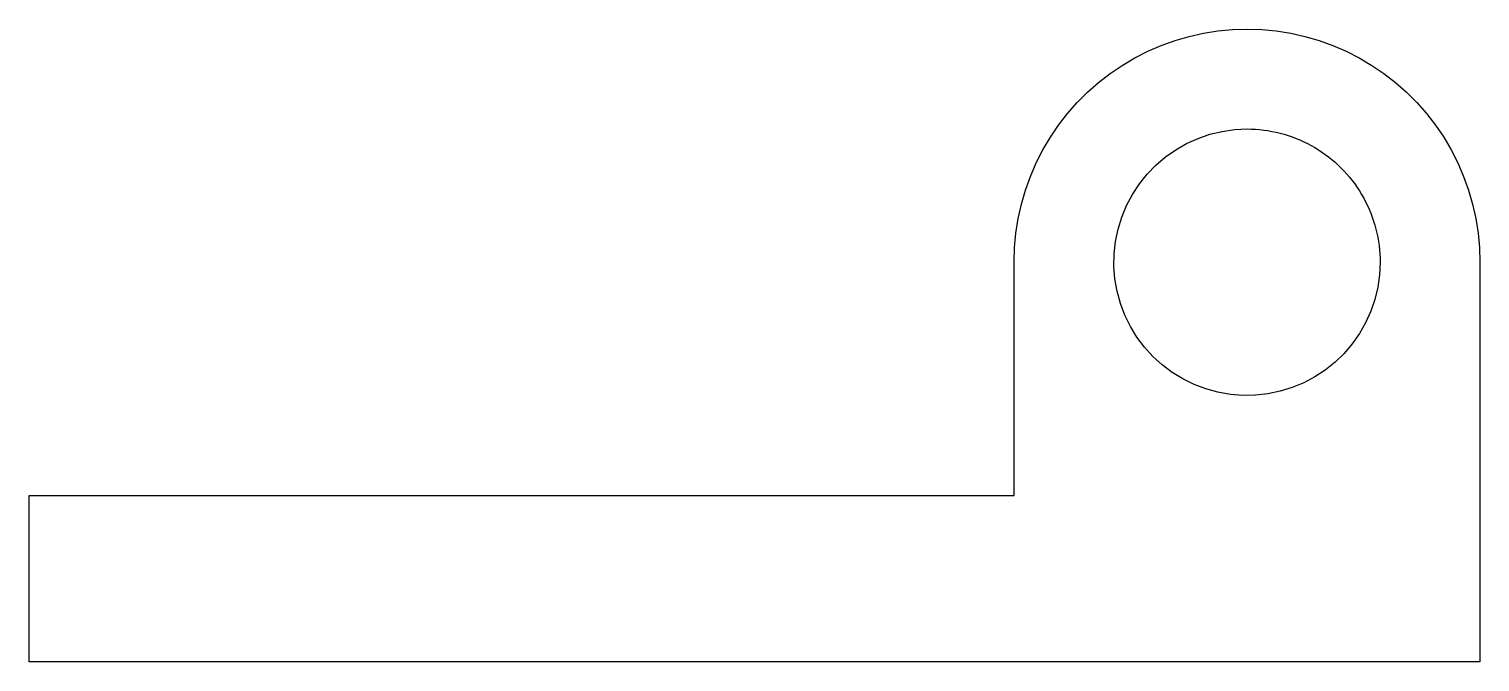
# Model space of a CAD drawing. Header units: metres. Extents: x -34.3 to 9.3, y 0 to 19.
import ezdxf

# ---------------------------------------------------------------- set-up
doc = ezdxf.new("R2010")
doc.units = ezdxf.units.M

msp = doc.modelspace()

# ---------------------------------------------------------------- linework, layer by layer
for points in [[(-4.7, 12), (-4.686, 12.44), (-4.645, 12.877), (-4.576, 13.312), (-4.48, 13.741), (-4.357, 14.163), (-4.208, 14.577), (-4.034, 14.98), (-3.834, 15.372), (-3.61, 15.751), (-3.363, 16.114), (-3.094, 16.462), (-2.803, 16.792), (-2.492, 17.103), (-2.162, 17.394), (-1.814, 17.663), (-1.451, 17.91), (-1.072, 18.134), (-0.68, 18.334), (-0.277, 18.508), (0.137, 18.657), (0.559, 18.78), (0.988, 18.876), (1.423, 18.945), (1.86, 18.986), (2.3, 19), (2.74, 18.986), (3.177, 18.945), (3.612, 18.876), (4.041, 18.78), (4.463, 18.657), (4.877, 18.508), (5.28, 18.334), (5.672, 18.134), (6.051, 17.91), (6.414, 17.663), (6.762, 17.394), (7.092, 17.103), (7.403, 16.792), (7.694, 16.462), (7.963, 16.114), (8.21, 15.751), (8.434, 15.372), (8.634, 14.98), (8.808, 14.577), (8.957, 14.163), (9.08, 13.741), (9.176, 13.312), (9.245, 12.877), (9.286, 12.44), (9.3, 12)], [(6.3, 12), (6.282, 11.624), (6.229, 11.25), (6.141, 10.884), (6.019, 10.528), (5.864, 10.184), (5.677, 9.857), (5.461, 9.548), (5.216, 9.262), (4.945, 9), (4.651, 8.764), (4.336, 8.557), (4.003, 8.381), (3.655, 8.236), (3.295, 8.126), (2.926, 8.049), (2.551, 8.008), (2.174, 8.002), (1.799, 8.032), (1.427, 8.096), (1.064, 8.196), (0.711, 8.329), (0.373, 8.495), (0.052, 8.692), (-0.25, 8.918), (-0.528, 9.172), (-0.782, 9.45), (-1.008, 9.752), (-1.205, 10.073), (-1.371, 10.411), (-1.504, 10.764), (-1.604, 11.127), (-1.668, 11.499), (-1.698, 11.874), (-1.692, 12.251), (-1.651, 12.626), (-1.574, 12.995), (-1.464, 13.355), (-1.319, 13.703), (-1.143, 14.036), (-0.936, 14.351), (-0.7, 14.645), (-0.438, 14.916), (-0.152, 15.161), (0.157, 15.377), (0.484, 15.564), (0.828, 15.719), (1.184, 15.841), (1.55, 15.929), (1.924, 15.982), (2.3, 16)], [(2.3, 16), (2.426, 15.998), (2.551, 15.992), (2.676, 15.982), (2.801, 15.968), (2.926, 15.951), (3.05, 15.929), (3.173, 15.904), (3.295, 15.874), (3.416, 15.841), (3.536, 15.804), (3.655, 15.764), (3.772, 15.719), (3.889, 15.671), (4.003, 15.619), (4.116, 15.564), (4.227, 15.505), (4.336, 15.443), (4.443, 15.377), (4.548, 15.308), (4.651, 15.236), (4.752, 15.161), (4.85, 15.082), (4.945, 15), (5.038, 14.916), (5.128, 14.828), (5.216, 14.738), (5.3, 14.645), (5.382, 14.55), (5.461, 14.452), (5.536, 14.351), (5.608, 14.248), (5.677, 14.143), (5.743, 14.036), (5.805, 13.927), (5.864, 13.816), (5.919, 13.703), (5.971, 13.589), (6.019, 13.472), (6.064, 13.355), (6.104, 13.236), (6.141, 13.116), (6.174, 12.995), (6.204, 12.873), (6.229, 12.75), (6.251, 12.626), (6.268, 12.501), (6.282, 12.376), (6.292, 12.251), (6.298, 12.126), (6.3, 12)], [(-4.7, 5), (-4.7, 5.14), (-4.7, 5.28), (-4.7, 5.42), (-4.7, 5.56), (-4.7, 5.7), (-4.7, 5.84), (-4.7, 5.98), (-4.7, 6.12), (-4.7, 6.26), (-4.7, 6.4), (-4.7, 6.54), (-4.7, 6.68), (-4.7, 6.82), (-4.7, 6.96), (-4.7, 7.1), (-4.7, 7.24), (-4.7, 7.38), (-4.7, 7.52), (-4.7, 7.66), (-4.7, 7.8), (-4.7, 7.94), (-4.7, 8.08), (-4.7, 8.22), (-4.7, 8.36), (-4.7, 8.5), (-4.7, 8.64), (-4.7, 8.78), (-4.7, 8.92), (-4.7, 9.06), (-4.7, 9.2), (-4.7, 9.34), (-4.7, 9.48), (-4.7, 9.62), (-4.7, 9.76), (-4.7, 9.9), (-4.7, 10.04), (-4.7, 10.18), (-4.7, 10.32), (-4.7, 10.46), (-4.7, 10.6), (-4.7, 10.74), (-4.7, 10.88), (-4.7, 11.02), (-4.7, 11.16), (-4.7, 11.3), (-4.7, 11.44), (-4.7, 11.58), (-4.7, 11.72), (-4.7, 11.86), (-4.7, 12)], [(-4.7, 5), (-4.7, 5.14), (-4.7, 5.28), (-4.7, 5.42), (-4.7, 5.56), (-4.7, 5.7), (-4.7, 5.84), (-4.7, 5.98), (-4.7, 6.12), (-4.7, 6.26), (-4.7, 6.4), (-4.7, 6.54), (-4.7, 6.68), (-4.7, 6.82), (-4.7, 6.96), (-4.7, 7.1), (-4.7, 7.24), (-4.7, 7.38), (-4.7, 7.52), (-4.7, 7.66), (-4.7, 7.8), (-4.7, 7.94), (-4.7, 8.08), (-4.7, 8.22), (-4.7, 8.36), (-4.7, 8.5), (-4.7, 8.64), (-4.7, 8.78), (-4.7, 8.92), (-4.7, 9.06), (-4.7, 9.2), (-4.7, 9.34), (-4.7, 9.48), (-4.7, 9.62), (-4.7, 9.76), (-4.7, 9.9), (-4.7, 10.04), (-4.7, 10.18), (-4.7, 10.32), (-4.7, 10.46), (-4.7, 10.6), (-4.7, 10.74), (-4.7, 10.88), (-4.7, 11.02), (-4.7, 11.16), (-4.7, 11.3), (-4.7, 11.44), (-4.7, 11.58), (-4.7, 11.72), (-4.7, 11.86), (-4.7, 12)], [(9.3, 12), (9.3, 11.76), (9.3, 11.52), (9.3, 11.28), (9.3, 11.04), (9.3, 10.8), (9.3, 10.56), (9.3, 10.32), (9.3, 10.08), (9.3, 9.84), (9.3, 9.6), (9.3, 9.36), (9.3, 9.12), (9.3, 8.88), (9.3, 8.64), (9.3, 8.4), (9.3, 8.16), (9.3, 7.92), (9.3, 7.68), (9.3, 7.44), (9.3, 7.2), (9.3, 6.96), (9.3, 6.72), (9.3, 6.48), (9.3, 6.24), (9.3, 6), (9.3, 5.76), (9.3, 5.52), (9.3, 5.28), (9.3, 5.04), (9.3, 4.8), (9.3, 4.56), (9.3, 4.32), (9.3, 4.08), (9.3, 3.84), (9.3, 3.6), (9.3, 3.36), (9.3, 3.12), (9.3, 2.88), (9.3, 2.64), (9.3, 2.4), (9.3, 2.16), (9.3, 1.92), (9.3, 1.68), (9.3, 1.44), (9.3, 1.2), (9.3, 0.96), (9.3, 0.72), (9.3, 0.48), (9.3, 0.24), (9.3, 0)], [(-34.3, 0), (-34.3, 0.1), (-34.3, 0.2), (-34.3, 0.3), (-34.3, 0.4), (-34.3, 0.5), (-34.3, 0.6), (-34.3, 0.7), (-34.3, 0.8), (-34.3, 0.9), (-34.3, 1), (-34.3, 1.1), (-34.3, 1.2), (-34.3, 1.3), (-34.3, 1.4), (-34.3, 1.5), (-34.3, 1.6), (-34.3, 1.7), (-34.3, 1.8), (-34.3, 1.9), (-34.3, 2), (-34.3, 2.1), (-34.3, 2.2), (-34.3, 2.3), (-34.3, 2.4), (-34.3, 2.5), (-34.3, 2.6), (-34.3, 2.7), (-34.3, 2.8), (-34.3, 2.9), (-34.3, 3), (-34.3, 3.1), (-34.3, 3.2), (-34.3, 3.3), (-34.3, 3.4), (-34.3, 3.5), (-34.3, 3.6), (-34.3, 3.7), (-34.3, 3.8), (-34.3, 3.9), (-34.3, 4), (-34.3, 4.1), (-34.3, 4.2), (-34.3, 4.3), (-34.3, 4.4), (-34.3, 4.5), (-34.3, 4.6), (-34.3, 4.7), (-34.3, 4.8), (-34.3, 4.9), (-34.3, 5)], [(-34.3, 5), (-33.708, 5), (-33.116, 5), (-32.524, 5), (-31.932, 5), (-31.34, 5), (-30.748, 5), (-30.156, 5), (-29.564, 5), (-28.972, 5), (-28.38, 5), (-27.788, 5), (-27.196, 5), (-26.604, 5), (-26.012, 5), (-25.42, 5), (-24.828, 5), (-24.236, 5), (-23.644, 5), (-23.052, 5), (-22.46, 5), (-21.868, 5), (-21.276, 5), (-20.684, 5), (-20.092, 5), (-19.5, 5), (-18.908, 5), (-18.316, 5), (-17.724, 5), (-17.132, 5), (-16.54, 5), (-15.948, 5), (-15.356, 5), (-14.764, 5), (-14.172, 5), (-13.58, 5), (-12.988, 5), (-12.396, 5), (-11.804, 5), (-11.212, 5), (-10.62, 5), (-10.028, 5), (-9.436, 5), (-8.844, 5), (-8.252, 5), (-7.66, 5), (-7.068, 5), (-6.476, 5), (-5.884, 5), (-5.292, 5), (-4.7, 5)], [(-20, 5), (-19.694, 5), (-19.388, 5), (-19.082, 5), (-18.776, 5), (-18.47, 5), (-18.164, 5), (-17.858, 5), (-17.552, 5), (-17.246, 5), (-16.94, 5), (-16.634, 5), (-16.328, 5), (-16.022, 5), (-15.716, 5), (-15.41, 5), (-15.104, 5), (-14.798, 5), (-14.492, 5), (-14.186, 5), (-13.88, 5), (-13.574, 5), (-13.268, 5), (-12.962, 5), (-12.656, 5), (-12.35, 5), (-12.044, 5), (-11.738, 5), (-11.432, 5), (-11.126, 5), (-10.82, 5), (-10.514, 5), (-10.208, 5), (-9.902, 5), (-9.596, 5), (-9.29, 5), (-8.984, 5), (-8.678, 5), (-8.372, 5), (-8.066, 5), (-7.76, 5), (-7.454, 5), (-7.148, 5), (-6.842, 5), (-6.536, 5), (-6.23, 5), (-5.924, 5), (-5.618, 5), (-5.312, 5), (-5.006, 5), (-4.7, 5)], [(9.3, 0), (8.428, 0), (7.556, 0), (6.684, 0), (5.812, 0), (4.94, 0), (4.068, 0), (3.196, 0), (2.324, 0), (1.452, 0), (0.58, 0), (-0.292, 0), (-1.164, 0), (-2.036, 0), (-2.908, 0), (-3.78, 0), (-4.652, 0), (-5.524, 0), (-6.396, 0), (-7.268, 0), (-8.14, 0), (-9.012, 0), (-9.884, 0), (-10.756, 0), (-11.628, 0), (-12.5, 0), (-13.372, 0), (-14.244, 0), (-15.116, 0), (-15.988, 0), (-16.86, 0), (-17.732, 0), (-18.604, 0), (-19.476, 0), (-20.348, 0), (-21.22, 0), (-22.092, 0), (-22.964, 0), (-23.836, 0), (-24.708, 0), (-25.58, 0), (-26.452, 0), (-27.324, 0), (-28.196, 0), (-29.068, 0), (-29.94, 0), (-30.812, 0), (-31.684, 0), (-32.556, 0), (-33.428, 0), (-34.3, 0)]]:
    msp.add_lwpolyline(points)

doc.saveas('drawing.dxf')
